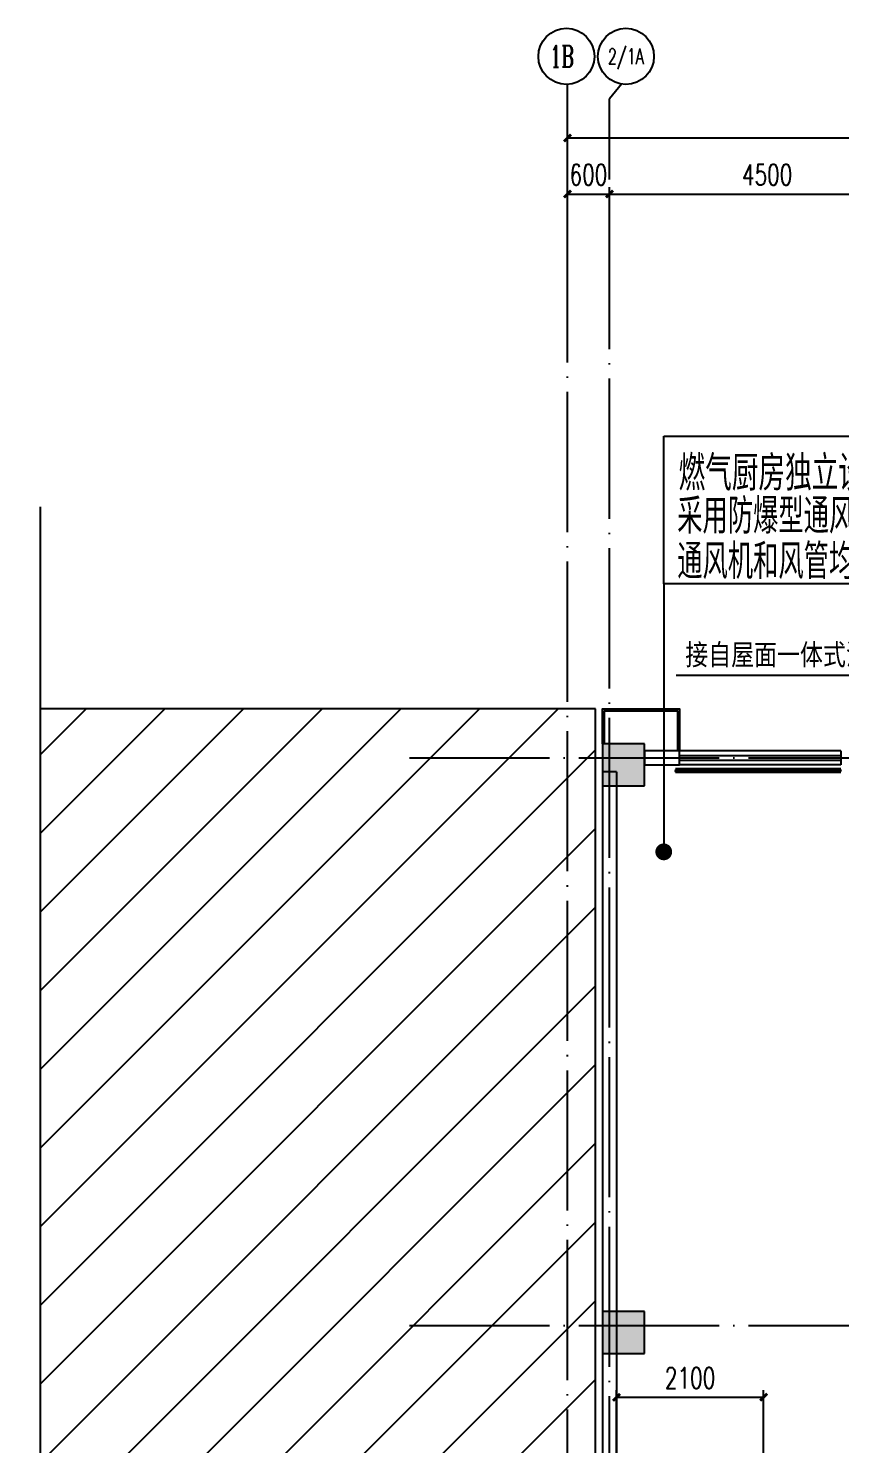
# Model space of a CAD drawing. Extents: x -555607 to 460190, y 498714 to 1664455.
# Drawn here: x -92148 to -80554, y 822020 to 842226 of the extents above; entities that cross this region are included whole.
import ezdxf
from ezdxf.enums import TextEntityAlignment as Align

# ---------------------------------------------------------------- set-up
doc = ezdxf.new("R2010")
doc.units = 0
doc.header["$LTSCALE"] = 1000
doc.header["$MEASUREMENT"] = 0
doc.linetypes.add('DOTE', pattern=[2.42, 2, -0.2, 0.02, -0.2])
doc.layers.get('Defpoints').update_dxf_attribs({"color": 210})
for name, color, linetype in [('A-AXIS-D', 1, 'Continuous'), ('A-AXIS-DOTE', 14, 'DOTE'), ('A-AXIS-SYMB', 3, 'Continuous'), ('A-CURTAIN', 134, 'Continuous'), ('A-HATCH-2', 251, 'Continuous'), ('A-HRAIL', 250, 'Continuous'), ('A-WINDOW', 8, 'Continuous'), ('AS-COLN', 6, 'Continuous'), ('AS-WALL', 40, 'Continuous'), ('PUB_HATCH', 8, 'Continuous'), ('TH_DIM', 3, 'Continuous'), ('建-窗', 8, 'Continuous'), ('暖通', 7, 'Continuous')]:
    doc.layers.add(name, color=color, linetype=linetype)
doc.styles.add('-黑体', font='simhei.ttf', dxfattribs={"width": 0.8})
doc.styles.add('_TCH_AXIS', font='COMPLEX', dxfattribs={"bigfont": 'GBCBIG'})
doc.styles.add('_TCH_DIM_T3', font='SIMPLEX', dxfattribs={"width": 0.705882, "bigfont": 'GBCBIG'})
doc.styles.add('文字仿宋', font='fsdb_e.shx', dxfattribs={"width": 0.7, "bigfont": 'fsdb.shx'})
doc.dimstyles.new('_TCH_ARCH&&100', dxfattribs={"dimtxt": 297.5, "dimasz": 100, "dimexe": 100, "dimexo": 100, "dimgap": 126.25, "dimtad": 1, "dimdec": 0, "dimzin": 0, "dimdsep": 46, "dimtxsty": '_TCH_DIM_T3', "dimblk": 'ARCHTICK', "dimcen": 0.09, "dimclrt": 7, "dimazin": 2, "dimtfac": 1, "dimtdec": 0, "dimtix": 1, "dimtmove": 2, "dimatfit": 3, "dimfxl": 100, "dimtolj": 1, "dimtzin": 0, "dimarcsym": 0})

# ---------------------------------------------------------------- blocks, each defined once
blk = doc.blocks.new('_ArchTick')
at = {"color": 0, "linetype": 'ByBlock', "const_width": 0.4}
blk.add_lwpolyline([(-0.5, -0.5), (0.5, 0.5)], dxfattribs=at)
blk = doc.blocks.new('*D99')
at = {"layer": 'A-AXIS-D', "color": 0, "lineweight": -2, "transparency": 16777216}
for p, q in [((-84454, 839548), (-84454, 840762)), ((-84454, 840662), (-68054, 840662)), ((-68054, 839548), (-68054, 840762))]:
    blk.add_line(p, q, dxfattribs=at)
at = {"layer": 'Defpoints', "color": 0, "transparency": 16777216}
for p in [(-68054, 840662), (-84454, 839448), (-68054, 839448)]:
    blk.add_point(p, dxfattribs=at)
at = {"layer": 'A-AXIS-D', "color": 0, "lineweight": -2, "transparency": 16777216, "xscale": 100, "yscale": 100, "zscale": 100, "rotation": 180}
blk.add_blockref('_ArchTick', (-84454, 840662), dxfattribs=at)
at = {"layer": 'A-AXIS-D', "color": 0, "lineweight": -2, "transparency": 16777216, "xscale": 100, "yscale": 100, "zscale": 100}
blk.add_blockref('_ArchTick', (-68054, 840662), dxfattribs=at)
at = {"layer": 'A-AXIS-D', "color": 7, "transparency": 16777216, "insert": (-76254, 840937), "char_height": 297.5, "attachment_point": 5, "style": '_TCH_DIM_T3'}
blk.add_mtext('\\A1;16400', dxfattribs=at)
blk = doc.blocks.new('*D100')
at = {"layer": 'A-AXIS-D', "color": 0, "lineweight": -2, "transparency": 16777216}
for p, q in [((-84454, 839448), (-84454, 839962)), ((-84454, 839862), (-83854, 839862)), ((-83854, 839448), (-83854, 839962))]:
    blk.add_line(p, q, dxfattribs=at)
at = {"layer": 'Defpoints', "color": 0, "transparency": 16777216}
for p in [(-83854, 839862), (-84454, 839348), (-83854, 839348)]:
    blk.add_point(p, dxfattribs=at)
at = {"layer": 'A-AXIS-D', "color": 0, "lineweight": -2, "transparency": 16777216, "xscale": 100, "yscale": 100, "zscale": 100, "rotation": 180}
blk.add_blockref('_ArchTick', (-84454, 839862), dxfattribs=at)
at = {"layer": 'A-AXIS-D', "color": 0, "lineweight": -2, "transparency": 16777216, "xscale": 100, "yscale": 100, "zscale": 100}
blk.add_blockref('_ArchTick', (-83854, 839862), dxfattribs=at)
at = {"layer": 'A-AXIS-D', "color": 7, "transparency": 16777216, "insert": (-84154, 840137), "char_height": 297.5, "attachment_point": 5, "style": '_TCH_DIM_T3'}
blk.add_mtext('\\A1;600', dxfattribs=at)
blk = doc.blocks.new('*D101')
at = {"layer": 'A-AXIS-D', "color": 0, "lineweight": -2, "transparency": 16777216}
for p, q in [((-83854, 839448), (-83854, 839962)), ((-83854, 839862), (-79354, 839862)), ((-79354, 839448), (-79354, 839962))]:
    blk.add_line(p, q, dxfattribs=at)
at = {"layer": 'Defpoints', "color": 0, "transparency": 16777216}
for p in [(-79354, 839862), (-83854, 839348), (-79354, 839348)]:
    blk.add_point(p, dxfattribs=at)
at = {"layer": 'A-AXIS-D', "color": 0, "lineweight": -2, "transparency": 16777216, "xscale": 100, "yscale": 100, "zscale": 100, "rotation": 180}
blk.add_blockref('_ArchTick', (-83854, 839862), dxfattribs=at)
at = {"layer": 'A-AXIS-D', "color": 0, "lineweight": -2, "transparency": 16777216, "xscale": 100, "yscale": 100, "zscale": 100}
blk.add_blockref('_ArchTick', (-79354, 839862), dxfattribs=at)
at = {"layer": 'A-AXIS-D', "color": 7, "transparency": 16777216, "insert": (-81604, 840137), "char_height": 297.5, "attachment_point": 5, "style": '_TCH_DIM_T3'}
blk.add_mtext('\\A1;4500', dxfattribs=at)
blk = doc.blocks.new('WINDOW2DLIB$DYNSTYLE$00000005')
at = {"color": 0}
for points in [[(-0.5, 0.5), (-0.5, -0.5)], [(-0.5, 0.5), (0.5, 0.5)], [(0.5, -0.5), (0.5, 0.5)], [(0.5, 0.1667), (-0.5, 0.1667)], [(0.5, -0.1667), (-0.5, -0.1667)], [(-0.5, -0.5), (0.5, -0.5)]]:
    blk.add_lwpolyline(points, dxfattribs=at)
blk = doc.blocks.new('99平面图例外参$0$$LinePat$圆环')
for points in [[(0, 150), (300, 150)], [(0, 0), (300, 0)], [(0, -150), (300, -150)]]:
    blk.add_lwpolyline(points)
at = {"color": 0}
blk.add_circle((150, 0), 150, dxfattribs=at)
blk = doc.blocks.new('*D558')
at = {"layer": 'Defpoints', "color": 0, "transparency": 16777216}
for p in [(-81654, 822697), (-83754, 821660), (-81654, 821660)]:
    blk.add_point(p, dxfattribs=at)
at = {"layer": 'TH_DIM', "color": 0, "lineweight": -2, "transparency": 16777216}
for p, q in [((-83754, 821760), (-83754, 822797)), ((-81654, 821760), (-81654, 822797)), ((-83754, 822697), (-81654, 822697))]:
    blk.add_line(p, q, dxfattribs=at)
at = {"layer": 'TH_DIM', "color": 0, "lineweight": -2, "transparency": 16777216, "xscale": 100, "yscale": 100, "zscale": 100, "rotation": 180}
blk.add_blockref('_ArchTick', (-83754, 822697), dxfattribs=at)
at = {"layer": 'TH_DIM', "color": 0, "lineweight": -2, "transparency": 16777216, "xscale": 100, "yscale": 100, "zscale": 100}
blk.add_blockref('_ArchTick', (-81654, 822697), dxfattribs=at)
at = {"layer": 'TH_DIM', "color": 7, "transparency": 16777216, "insert": (-82704, 822972), "char_height": 297.5, "attachment_point": 5, "style": '_TCH_DIM_T3'}
blk.add_mtext('\\A1;2100', dxfattribs=at)

msp = doc.modelspace()

# ---------------------------------------------------------------- hatches: boundary and pattern name
at = {"layer": 'A-HATCH-2'}
h = msp.add_hatch(dxfattribs=at)
h.set_pattern_fill('ANSI31', color=250, scale=500)
h.set_pattern_definition([(45, (0, 0), (-561.266, 561.266), [])])
h.paths.add_polyline_path([(-84054.2, 832520), (-91980, 832520), (-91980, 741120), (-84054.2, 741120)])
at = {"layer": 'A-WINDOW'}
h = msp.add_hatch(dxfattribs=at)
h.set_pattern_fill('ANSI31', color=256, scale=100)
h.set_pattern_definition([(45, (0, 0), (-112.253202, 112.253202), [])])
edge = h.paths.add_edge_path()
edge.add_line((-91980, 835400), (-91980, 787330))
edge.add_line((-91980, 787330), (-91812, 787268.9))
edge.add_line((-91812, 787268.9), (-92148, 787209.6))
edge.add_line((-92148, 787209.6), (-91980, 787150))
edge.add_line((-91980, 787150), (-91980, 739080))
at = {"layer": 'PUB_HATCH'}
for points in [[(-83954.2, 831420), (-83354.2, 831420), (-83354.2, 832020), (-83954.2, 832020)], [(-83954.2, 823320), (-83354.2, 823320), (-83354.2, 823920), (-83954.2, 823920)]]:
    msp.add_hatch(color=256, dxfattribs=at).paths.add_polyline_path(points)

# ---------------------------------------------------------------- linework, layer by layer
at = {"layer": 'A-AXIS-D'}
for centre in [(-84469.1, 841826.1), (-83619.1, 841826.1)]:
    msp.add_circle(centre, 400, dxfattribs=at)
at = {"layer": 'A-AXIS-DOTE', "color": 250}
for p, q in [((-84454.2, 735820), (-84454.2, 841426.4)), ((-83684.7, 841431.6), (-83854.2, 841220)), ((-83854.2, 736010), (-83854.2, 841220)), ((-86710, 831820), (-62146.4, 831820)), ((-86710, 823720), (-62146.4, 823720))]:
    msp.add_line(p, q, dxfattribs=at)
at = {"layer": 'A-AXIS-SYMB', "color": 250}
msp.add_lwpolyline([(-91980, 835400), (-91980, 787330), (-91812, 787268.9), (-92148, 787209.6), (-91980, 787150), (-91980, 739080)], dxfattribs=at)
at = {"layer": 'A-CURTAIN', "color": 8}
for points in [[(-83954.2, 832020), (-83954.2, 832520), (-82854.2, 832520), (-82854.2, 831920)], [(-83924.2, 832020), (-83924.2, 832490), (-82884.2, 832490), (-82884.2, 831920)]]:
    msp.add_lwpolyline(points, dxfattribs=at)
at = {"layer": 'A-HATCH-2', "color": 250}
msp.add_lwpolyline([(-84054.2, 832520), (-91980, 832520), (-91980, 741120), (-84054.2, 741120)], close=True, dxfattribs=at)
at = {"layer": 'AS-COLN', "color": 3}
for p, q in [((-83354.2, 832020), (-83954.2, 832020)), ((-83954.2, 832020), (-83954.2, 831420)), ((-83354.2, 831420), (-83354.2, 832020)), ((-83954.2, 831420), (-83354.2, 831420))]:
    msp.add_line(p, q, dxfattribs=at)
at = {"layer": 'AS-COLN'}
for p, q in [((-83354.2, 823920), (-83954.2, 823920)), ((-83954.2, 823920), (-83954.2, 823320)), ((-83354.2, 823320), (-83354.2, 823920)), ((-83954.2, 823320), (-83354.2, 823320))]:
    msp.add_line(p, q, dxfattribs=at)
at = {"layer": 'AS-WALL'}
for p, q in [((-82854.2, 831920), (-83354.2, 831920)), ((-83354.2, 831920), (-83354.2, 831720)), ((-82854.2, 831720), (-82854.2, 831920)), ((-83354.2, 831720), (-82854.2, 831720)), ((-83954.2, 831620), (-83954.2, 815420)), ((-83754.2, 831620), (-83954.2, 831620)), ((-83754.2, 831620), (-83754.2, 815520))]:
    msp.add_line(p, q, dxfattribs=at)
at = {"layer": '暖通', "color": 7}
for p, q in [((-83079.5, 834300.8), (-83079.5, 830477.5)), ((-82901.5, 833000.2), (-79141.5, 833000.2))]:
    msp.add_line(p, q, dxfattribs=at)
at = {"layer": '暖通', "color": 7, "ltscale": 0.5}
msp.add_lwpolyline([(-83079.5, 836408.3), (-60603.6, 836408.3), (-60603.6, 834300.8), (-83079.5, 834300.8)], close=True, dxfattribs=at)
at = {"layer": '暖通', "color": 7, "const_width": 119.4}
msp.add_lwpolyline([(-83139.8, 830477.5, 1), (-83019.2, 830477.5, 1)], format="xyb", close=True, dxfattribs=at)

# ---------------------------------------------------------------- block references
at = {"layer": 'A-HRAIL', "color": 250, "xscale": 0.1672916666555129, "yscale": 0.1666666666555555, "zscale": 0.1666666666555555, "rotation": 180}
for p in [(-82863, 831635), (-82812.8, 831635), (-82762.6, 831635), (-82712.4, 831635), (-82662.2, 831635), (-82612.1, 831635), (-82561.9, 831635), (-82511.7, 831635), (-82461.5, 831635), (-82411.3, 831635), (-82361.1, 831635), (-82310.9, 831635), (-82260.7, 831635), (-82210.6, 831635), (-82160.4, 831635), (-82110.2, 831635), (-82060, 831635), (-82009.8, 831635), (-81959.6, 831635), (-81909.4, 831635), (-81859.2, 831635), (-81809.1, 831635), (-81758.9, 831635), (-81708.7, 831635), (-81658.5, 831635), (-81608.3, 831635), (-81558.1, 831635), (-81507.9, 831635), (-81457.7, 831635), (-81407.6, 831635), (-81357.4, 831635), (-81307.2, 831635), (-81257, 831635), (-81206.8, 831635), (-81156.6, 831635), (-81106.4, 831635), (-81056.2, 831635), (-81006.1, 831635), (-80955.9, 831635), (-80905.7, 831635), (-80855.5, 831635), (-80805.3, 831635), (-80755.1, 831635), (-80704.9, 831635), (-80654.7, 831635), (-80604.6, 831635), (-80554.4, 831635)]:
    msp.add_blockref('99平面图例外参$0$$LinePat$圆环', p, dxfattribs=at)
at = {"layer": '建-窗', "xscale": -2299.999999992899, "yscale": 200, "zscale": 200, "rotation": 359.9999997342512}
msp.add_blockref('WINDOW2DLIB$DYNSTYLE$00000005', (-81704.2, 831820), dxfattribs=at)

# ---------------------------------------------------------------- texts
at = {"layer": 'A-AXIS-D', "color": 7, "style": '_TCH_AXIS'}
msp.add_text('1B ', height=307.25, dxfattribs=at).set_placement((-84703.2, 841672.5), (-84235, 841672.5), align=Align.FIT)
at = {"layer": 'A-AXIS-D', "color": 7, "style": '_TCH_AXIS', "width": 0.65625}
msp.add_text('2/1A', height=219.77, dxfattribs=at).set_placement((-83876.6, 841716.2), (-83361.5, 841716.2), align=Align.FIT)
at = {"layer": '暖通', "color": 7, "style": '文字仿宋'}
for s, width, p in [('燃气厨房独立设置全面排风和事故排风系统，平时排风量不小于6次/时，事故排风量按不小于12次/时的换气次数设计，', 0.8, (-82867.6, 835630.8)), ('采用防爆型通风机平时排风和事故排风合用，风机与可燃气体浓度检测器连锁，并分别在室内、外便于操作的地点设置风机手动开关。', 0.76, (-82887.6, 835017.6)), ('通风机和风管均应采取防静电接地措施。', 0.76, (-82887.6, 834369.1))]:
    msp.add_text(s, height=500, dxfattribs=dict(at, width=width)).set_placement(p)
at = {"layer": '暖通', "style": '-黑体', "width": 0.8}
msp.add_text('接自屋面一体式油烟风机', height=300, dxfattribs=at).set_placement((-82772.1, 833141.7, 12500))

# ---------------------------------------------------------------- dimensions: what is measured, and where the dimension line sits
at = {"layer": 'A-AXIS-D'}
for base, p1, p2, text, picture, middle in [((-68054.2, 840661.7), (-84454.2, 839448.1), (-68054.2, 839448.1), '16400', '*D99', (-76254.2, 840936.7)), ((-83854.2, 839861.7), (-84454.2, 839348.1), (-83854.2, 839348.1), '600', '*D100', (-84154.2, 840136.7)), ((-79354.2, 839861.7), (-83854.2, 839348.1), (-79354.2, 839348.1), '4500', '*D101', (-81604.2, 840136.7))]:
    dim = msp.add_linear_dim(base=base, p1=p1, p2=p2, angle=0, text=text, dimstyle='_TCH_ARCH&&100', override={"dimgap": 0}, dxfattribs=at)
    dim.commit()
    dim.dimension.update_dxf_attribs({"geometry": picture, "text_midpoint": middle, "dimtype": 129})
at = {"layer": 'TH_DIM', "color": 7}
dim = msp.add_aligned_dim(p1=(-83754.2, 821660), p2=(-81654.2, 821660), distance=1036.5, text='2100', dimstyle='_TCH_ARCH&&100', dxfattribs=at)
dim.commit()
dim.dimension.update_dxf_attribs({"geometry": '*D558', "text_midpoint": (-82704.2, 822971.5)})

doc.saveas('drawing.dxf')
